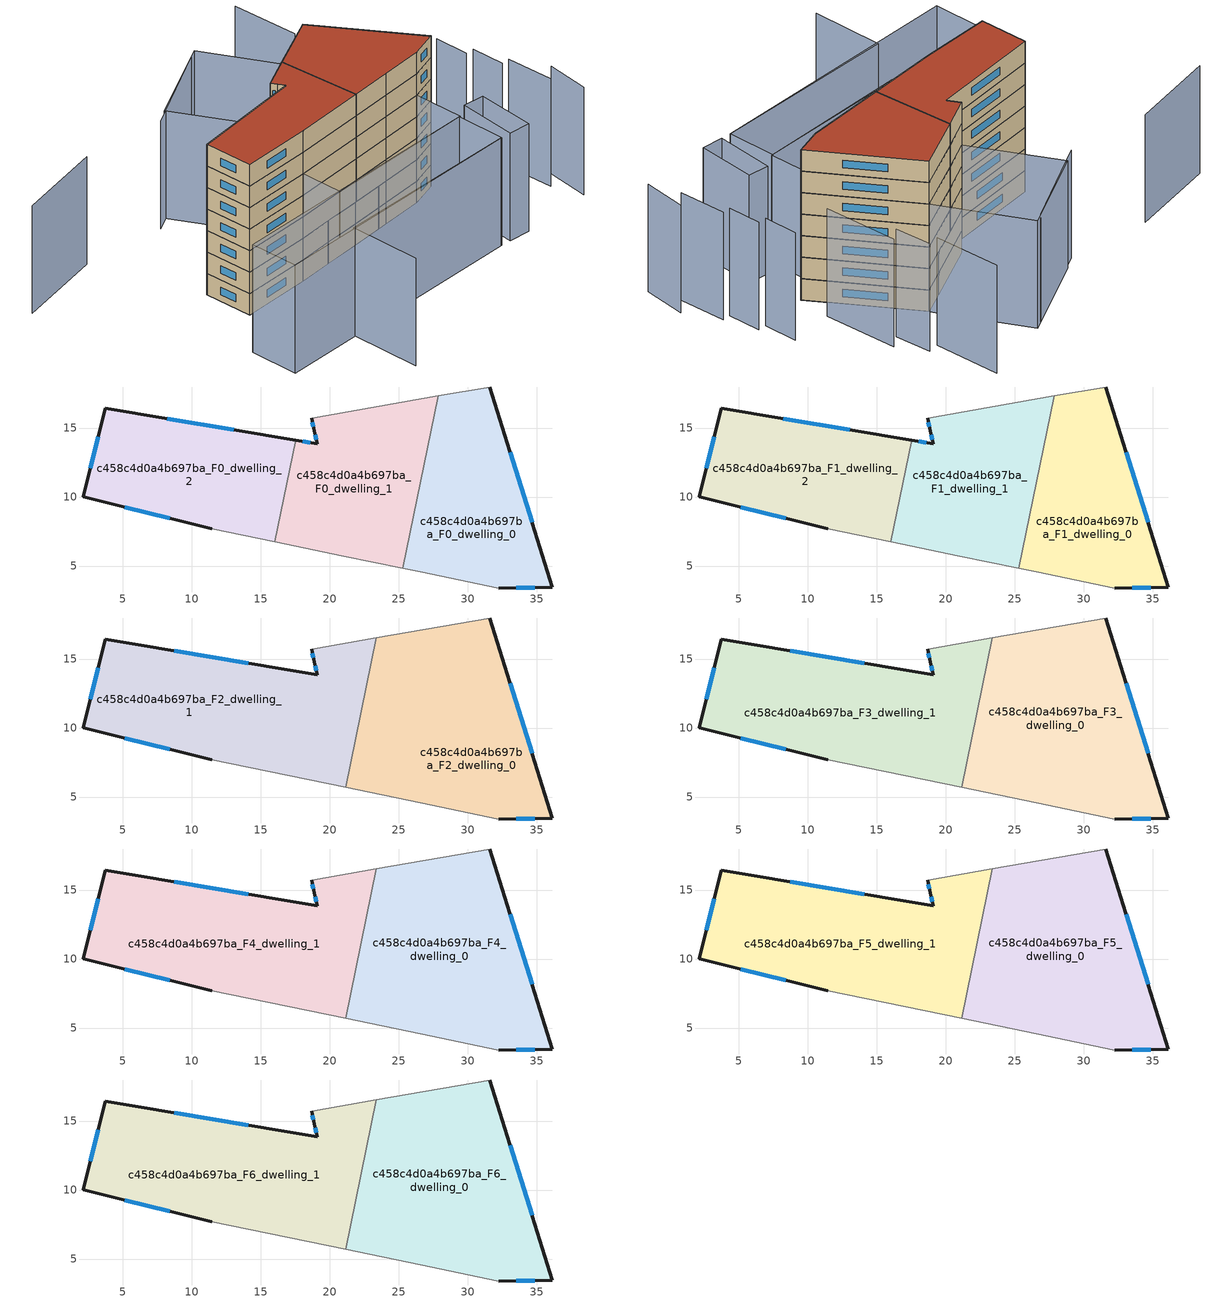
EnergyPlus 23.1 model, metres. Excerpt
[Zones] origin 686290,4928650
c458c4d0a4b697ba_F0_dwelling_0
 floor ground (EU_floor_Construction): 36.13,3.45 31.58,17.97 27.86,17.32 25.29,4.85 26.55,4.59 32.23,3.41 z0
 wall outside (EU_wall_Construction): 31.58,17.97 36.13,3.45 32.23,3.41 z0:3
 wall adiabatic (EU_wall_Construction): 27.86,17.32 31.58,17.97 / 32.23,3.41 26.55,4.59 25.29,4.85 z0:3
 wall to c458c4d0a4b697ba_F0_dwelling_1 (EU_wall_Construction): 25.29,4.85 27.86,17.32 z0:3
 window (EU_Window_Construction): 33.06,13.25 34.65,8.17 / 34.86,3.44 33.49,3.42 z0.98:2.02
c458c4d0a4b697ba_F0_dwelling_1
 floor ground (EU_floor_Construction): 25.29,4.85 27.86,17.32 18.68,15.71 18.88,14.8 19.1,13.86 17.55,14.12 16.03,6.75 21.03,5.72 z0
 wall outside (EU_wall_Construction): 17.55,14.12 19.1,13.86 18.88,14.8 18.68,15.71 z0:3
 wall adiabatic (EU_wall_Construction): 18.68,15.71 27.86,17.32 / 25.29,4.85 21.03,5.72 16.03,6.75 z0:3
 wall to c458c4d0a4b697ba_F0_dwelling_2 (EU_wall_Construction): 16.03,6.75 17.55,14.12 z0:3
 window (EU_Window_Construction): 18.05,14.04 18.59,13.95 / 19.03,14.17 18.95,14.5 / 18.81,15.1 18.74,15.42 z0.98:2.02
c458c4d0a4b697ba_F0_dwelling_2
 floor ground (EU_floor_Construction): 16.03,6.75 17.55,14.12 3.75,16.44 2.13,10.01 11.46,7.7 z0
 wall outside (EU_wall_Construction): 11.46,7.7 2.13,10.01 3.75,16.44 17.55,14.12 z0:3
 wall adiabatic (EU_wall_Construction): 16.03,6.75 11.46,7.7 z0:3
 window (EU_Window_Construction): 8.23,15.69 13.06,14.88 / 8.42,8.45 5.16,9.26 / 2.65,12.1 3.22,14.35 z0.98:2.02
c458c4d0a4b697ba_F1_dwelling_0
 floor to c458c4d0a4b697ba_F0_dwelling_0 (EU_floor_Construction): 36.13,3.45 31.58,17.97 27.86,17.32 25.29,4.85 26.55,4.59 32.23,3.41 z3
 wall outside (EU_wall_Construction): 31.58,17.97 36.13,3.45 32.23,3.41 z3:6
 wall adiabatic (EU_wall_Construction): 27.86,17.32 31.58,17.97 / 32.23,3.41 26.55,4.59 25.29,4.85 z3:6
 wall to c458c4d0a4b697ba_F1_dwelling_1 (EU_wall_Construction): 25.29,4.85 27.86,17.32 z3:6
 window (EU_Window_Construction): 33.06,13.25 34.65,8.17 / 34.86,3.44 33.49,3.42 z3.98:5.02
c458c4d0a4b697ba_F1_dwelling_1
 floor to c458c4d0a4b697ba_F0_dwelling_1 (EU_floor_Construction): 25.29,4.85 27.86,17.32 18.68,15.71 18.88,14.8 19.1,13.86 17.55,14.12 16.03,6.75 21.03,5.72 z3
 wall outside (EU_wall_Construction): 17.55,14.12 19.1,13.86 18.88,14.8 18.68,15.71 z3:6
 wall adiabatic (EU_wall_Construction): 18.68,15.71 27.86,17.32 / 25.29,4.85 21.03,5.72 16.03,6.75 z3:6
 wall to c458c4d0a4b697ba_F1_dwelling_2 (EU_wall_Construction): 16.03,6.75 17.55,14.12 z3:6
 window (EU_Window_Construction): 18.05,14.04 18.59,13.95 / 19.03,14.17 18.95,14.5 / 18.81,15.1 18.74,15.42 z3.98:5.02
c458c4d0a4b697ba_F1_dwelling_2
 floor to c458c4d0a4b697ba_F0_dwelling_2 (EU_floor_Construction): 16.03,6.75 17.55,14.12 3.75,16.44 2.13,10.01 11.46,7.7 z3
 wall outside (EU_wall_Construction): 11.46,7.7 2.13,10.01 3.75,16.44 17.55,14.12 z3:6
 wall adiabatic (EU_wall_Construction): 16.03,6.75 11.46,7.7 z3:6
 window (EU_Window_Construction): 8.23,15.69 13.06,14.88 / 8.42,8.45 5.16,9.26 / 2.65,12.1 3.22,14.35 z3.98:5.02
c458c4d0a4b697ba_F2_dwelling_0
 floor to c458c4d0a4b697ba_F1_dwelling_0 (EU_floor_Construction): 36.13,3.45 31.58,17.97 27.86,17.32 25.29,4.85 26.55,4.59 32.23,3.41 z6
 floor to c458c4d0a4b697ba_F1_dwelling_1 (EU_floor_Construction): 25.29,4.85 27.86,17.32 23.37,16.53 21.14,5.7 z6
 wall outside (EU_wall_Construction): 31.58,17.97 36.13,3.45 32.23,3.41 z6:9
 wall adiabatic (EU_wall_Construction): 23.37,16.53 31.58,17.97 / 32.23,3.41 26.55,4.59 21.14,5.7 z6:9
 wall to c458c4d0a4b697ba_F2_dwelling_1 (EU_wall_Construction): 21.14,5.7 23.37,16.53 z6:9
 window (EU_Window_Construction): 33.06,13.25 34.65,8.17 / 34.86,3.44 33.49,3.42 z6.98:8.02
c458c4d0a4b697ba_F2_dwelling_1
 floor to c458c4d0a4b697ba_F1_dwelling_1 (EU_floor_Construction): 21.14,5.7 23.37,16.53 18.68,15.71 18.88,14.8 19.1,13.86 17.55,14.12 16.03,6.76 21.03,5.72 z6
 floor to c458c4d0a4b697ba_F1_dwelling_2 (EU_floor_Construction): 16.03,6.76 17.55,14.12 3.75,16.44 2.13,10.01 11.46,7.7 z6
 wall outside (EU_wall_Construction): 11.46,7.7 2.13,10.01 3.75,16.44 19.1,13.86 18.88,14.8 18.68,15.71 z6:9
 wall adiabatic (EU_wall_Construction): 18.68,15.71 23.37,16.53 / 21.14,5.7 11.46,7.7 z6:9
 window (EU_Window_Construction): 2.65,12.1 3.22,14.35 / 8.74,15.6 14.11,14.7 / 19.03,14.17 18.95,14.5 / 18.81,15.1 18.74,15.42 / 8.42,8.45 5.16,9.26 z6.98:8.02
c458c4d0a4b697ba_F3_dwelling_0
 floor to c458c4d0a4b697ba_F2_dwelling_0 (EU_floor_Construction): 36.13,3.45 31.58,17.97 23.37,16.53 21.14,5.7 26.55,4.59 32.23,3.41 z9
 wall outside (EU_wall_Construction): 31.58,17.97 36.13,3.45 32.23,3.41 z9:12
 wall adiabatic (EU_wall_Construction): 23.37,16.53 31.58,17.97 / 32.23,3.41 26.55,4.59 21.14,5.7 z9:12
 wall to c458c4d0a4b697ba_F3_dwelling_1 (EU_wall_Construction): 21.14,5.7 23.37,16.53 z9:12
 window (EU_Window_Construction): 33.06,13.25 34.65,8.17 / 34.86,3.44 33.49,3.42 z9.98:11.02
c458c4d0a4b697ba_F3_dwelling_1
 floor to c458c4d0a4b697ba_F2_dwelling_1 (EU_floor_Construction): 21.14,5.7 23.37,16.53 18.68,15.71 18.88,14.8 19.1,13.86 3.75,16.44 2.13,10.01 11.46,7.7 z9
 wall outside (EU_wall_Construction): 11.46,7.7 2.13,10.01 3.75,16.44 19.1,13.86 18.88,14.8 18.68,15.71 z9:12
 wall adiabatic (EU_wall_Construction): 18.68,15.71 23.37,16.53 / 21.14,5.7 11.46,7.7 z9:12
 window (EU_Window_Construction): 2.65,12.1 3.22,14.35 / 8.74,15.6 14.11,14.7 / 19.03,14.17 18.95,14.5 / 18.81,15.1 18.74,15.42 / 8.42,8.45 5.16,9.26 z9.98:11.02
c458c4d0a4b697ba_F4_dwelling_0
 floor to c458c4d0a4b697ba_F3_dwelling_0 (EU_floor_Construction): 36.13,3.45 31.58,17.97 23.37,16.53 21.14,5.7 26.55,4.59 32.23,3.41 z12
 wall outside (EU_wall_Construction): 31.58,17.97 36.13,3.45 32.23,3.41 z12:15
 wall adiabatic (EU_wall_Construction): 23.37,16.53 31.58,17.97 / 32.23,3.41 26.55,4.59 21.14,5.7 z12:15
 wall to c458c4d0a4b697ba_F4_dwelling_1 (EU_wall_Construction): 21.14,5.7 23.37,16.53 z12:15
 window (EU_Window_Construction): 33.06,13.25 34.65,8.17 / 34.86,3.44 33.49,3.42 z12.98:14.02
c458c4d0a4b697ba_F4_dwelling_1
 floor to c458c4d0a4b697ba_F3_dwelling_1 (EU_floor_Construction): 21.14,5.7 23.37,16.53 18.68,15.71 18.88,14.8 19.1,13.86 3.75,16.44 2.13,10.01 11.46,7.7 z12
 wall outside (EU_wall_Construction): 11.46,7.7 2.13,10.01 3.75,16.44 19.1,13.86 18.88,14.8 18.68,15.71 z12:15
 wall adiabatic (EU_wall_Construction): 18.68,15.71 23.37,16.53 / 21.14,5.7 11.46,7.7 z12:15
 window (EU_Window_Construction): 2.65,12.1 3.22,14.35 / 8.74,15.6 14.11,14.7 / 19.03,14.17 18.95,14.5 / 18.81,15.1 18.74,15.42 / 8.42,8.45 5.16,9.26 z12.98:14.02
c458c4d0a4b697ba_F5_dwelling_0
 floor to c458c4d0a4b697ba_F4_dwelling_0 (EU_floor_Construction): 36.13,3.45 31.58,17.97 23.37,16.53 21.14,5.7 26.55,4.59 32.23,3.41 z15
 wall outside (EU_wall_Construction): 31.58,17.97 36.13,3.45 32.23,3.41 z15:18
 wall adiabatic (EU_wall_Construction): 23.37,16.53 31.58,17.97 / 32.23,3.41 26.55,4.59 21.14,5.7 z15:18
 wall to c458c4d0a4b697ba_F5_dwelling_1 (EU_wall_Construction): 21.14,5.7 23.37,16.53 z15:18
 window (EU_Window_Construction): 33.06,13.25 34.65,8.17 / 34.86,3.44 33.49,3.42 z15.98:17.02
c458c4d0a4b697ba_F5_dwelling_1
 floor to c458c4d0a4b697ba_F4_dwelling_1 (EU_floor_Construction): 21.14,5.7 23.37,16.53 18.68,15.71 18.88,14.8 19.1,13.86 3.75,16.44 2.13,10.01 11.46,7.7 z15
 wall outside (EU_wall_Construction): 11.46,7.7 2.13,10.01 3.75,16.44 19.1,13.86 18.88,14.8 18.68,15.71 z15:18
 wall adiabatic (EU_wall_Construction): 18.68,15.71 23.37,16.53 / 21.14,5.7 11.46,7.7 z15:18
 window (EU_Window_Construction): 2.65,12.1 3.22,14.35 / 8.74,15.6 14.11,14.7 / 19.03,14.17 18.95,14.5 / 18.81,15.1 18.74,15.42 / 8.42,8.45 5.16,9.26 z15.98:17.02
c458c4d0a4b697ba_F6_dwelling_0
 floor to c458c4d0a4b697ba_F5_dwelling_0 (EU_floor_Construction): 36.13,3.45 31.58,17.97 23.37,16.53 21.14,5.7 26.55,4.59 32.23,3.41 z18
 wall outside (EU_wall_Construction): 31.58,17.97 36.13,3.45 32.23,3.41 z18:21
 wall adiabatic (EU_wall_Construction): 23.37,16.53 31.58,17.97 / 32.23,3.41 26.55,4.59 21.14,5.7 z18:21
 wall to c458c4d0a4b697ba_F6_dwelling_1 (EU_wall_Construction): 21.14,5.7 23.37,16.53 z18:21
 window (EU_Window_Construction): 33.06,13.25 34.65,8.17 / 34.86,3.44 33.49,3.42 z18.98:20.02
 roof outside (EU_roof_Construction): 31.58,17.97 36.13,3.45 32.23,3.41 26.55,4.59 21.14,5.7 23.37,16.53 z21
c458c4d0a4b697ba_F6_dwelling_1
 floor to c458c4d0a4b697ba_F5_dwelling_1 (EU_floor_Construction): 21.14,5.7 23.37,16.53 18.68,15.71 18.88,14.8 19.1,13.86 3.75,16.44 2.13,10.01 11.46,7.7 z18
 wall outside (EU_wall_Construction): 11.46,7.7 2.13,10.01 3.75,16.44 19.1,13.86 18.88,14.8 18.68,15.71 z18:21
 wall adiabatic (EU_wall_Construction): 18.68,15.71 23.37,16.53 / 21.14,5.7 11.46,7.7 z18:21
 window (EU_Window_Construction): 2.65,12.1 3.22,14.35 / 8.74,15.6 14.11,14.7 / 19.03,14.17 18.95,14.5 / 18.81,15.1 18.74,15.42 / 8.42,8.45 5.16,9.26 z18.98:20.02
 roof outside (EU_roof_Construction): 23.37,16.53 21.14,5.7 11.46,7.7 2.13,10.01 3.75,16.44 19.1,13.86 18.88,14.8 18.68,15.71 z21
shading: 42.6,-13.21 44.8,-7.83 / 1.26,-12.09 3.8,-2.74 / 3.8,-2.74 28.61,-9.47 / 42.41,-9 43.97,-2.71 / 42.84,-2.4 44,1.95 / 42.85,2.26 44.05,6.73 / 37.78,7.77 40.11,17.61 / 38.01,16.92 39.04,21.77 / 37.53,22.01 39.66,30.83 / 27.64,30.55 13.86,27.58 / 3.25,31.88 -8.93,32.85 / 30.01,-9.96 32.87,-2.53 / 32.87,-2.53 35.58,-3.57 / 35.58,-3.57 32.72,-11 / 32.72,-11 30.01,-9.96 / 28.72,-9.5 -6.41,-0.25 / -6.41,-0.25 -4.72,6.17 / -4.72,6.17 30.41,-3.08 / 30.41,-3.08 28.72,-9.5 / 30.56,-3.12 9.99,2.14 / 9.99,2.14 11.66,8.67 / 11.66,8.67 32.23,3.41 / 32.23,3.41 30.56,-3.12 / 16.11,28.21 28.97,30.82 / 28.97,30.82 31.58,17.97 / 31.58,17.97 18.72,15.36 / 18.72,15.36 16.11,28.21 z0:15
[Building]
EU S2 Campaign: North Axis=0; Terrain=City; Solar Distribution=FullExterior
[Site:Location]
Bologna: Latitude=44.5; Longitude=11.25; Time Zone=1; Elevation=37
[SizingPeriod:WeatherFileDays]
AnnualSizingPeriod: Begin Month=1; Begin Day of Month=1; End Month=12; End Day of Month=31; Day of Week for Start Day=Monday; Use Weather File Daylight Saving Period=No; Use Weather File Rain and Snow Indicators=No
[MATERIAL]
EU_InternalMass_Material: Roughness=MediumRough; Thickness=0.1; Conductivity=1; Density=1800; Specific Heat=900; Thermal Absorptance=0.9; Solar Absorptance=0.7; Visible Absorptance=0.7
[MATERIAL:NOMASS] Roughness=MediumRough; Thermal Absorptance=0.9; Solar Absorptance=0.7; Visible Absorptance=0.7
Name | Thermal Resistance
EU_wall_NoMass | 0.905828
EU_roof_NoMass | 0.37593
EU_floor_NoMass | 0.67114
[WINDOWMATERIAL:SIMPLEGLAZINGSYSTEM]
EU_Window_SimpleGlazing: UFactor=4.52486; Solar Heat Gain Coefficient=0.85; Visible Transmittance=0.85
[CONSTRUCTION]
EU_wall_Construction: EU_wall_NoMass
EU_roof_Construction: EU_roof_NoMass
EU_floor_Construction: EU_floor_NoMass
EU_InternalMass_Construction: EU_InternalMass_Material
EU_Window_Construction: EU_Window_SimpleGlazing
[ZONE] Type=1; Multiplier=1; Ceiling Height=autocalculate; Floor Area=autocalculate; Part of Total Floor Area=Yes
Name | Volume
c458c4d0a4b697ba_F0_dwelling_0; c458c4d0a4b697ba_F1_dwelling_0 | 302.35
c458c4d0a4b697ba_F2_dwelling_0 | 453.533
c458c4d0a4b697ba_F3_dwelling_0; c458c4d0a4b697ba_F4_dwelling_0; c458c4d0a4b697ba_F5_dwelling_0; c458c4d0a4b697ba_F6_dwelling_0 | 453.538
c458c4d0a4b697ba_F0_dwelling_1 | 302.359
c458c4d0a4b697ba_F1_dwelling_1 | 302.36
c458c4d0a4b697ba_F2_dwelling_1 | 453.516
c458c4d0a4b697ba_F3_dwelling_1; c458c4d0a4b697ba_F4_dwelling_1; c458c4d0a4b697ba_F5_dwelling_1; c458c4d0a4b697ba_F6_dwelling_1 | 453.518
c458c4d0a4b697ba_F0_dwelling_2; c458c4d0a4b697ba_F1_dwelling_2 | 302.358
[INTERNALMASS] Construction=EU_InternalMass_Construction
Name | Zone or ZoneList | Surface Area
c458c4d0a4b697ba_F0_dwelling_0_EU_InternalMass | c458c4d0a4b697ba_F0_dwelling_0 | 100.783
c458c4d0a4b697ba_F0_dwelling_1_EU_InternalMass | c458c4d0a4b697ba_F0_dwelling_1 | 100.787
c458c4d0a4b697ba_F0_dwelling_2_EU_InternalMass | c458c4d0a4b697ba_F0_dwelling_2 | 100.786
c458c4d0a4b697ba_F1_dwelling_0_EU_InternalMass | c458c4d0a4b697ba_F1_dwelling_0 | 100.783
c458c4d0a4b697ba_F1_dwelling_1_EU_InternalMass | c458c4d0a4b697ba_F1_dwelling_1 | 100.787
c458c4d0a4b697ba_F1_dwelling_2_EU_InternalMass | c458c4d0a4b697ba_F1_dwelling_2 | 100.786
c458c4d0a4b697ba_F2_dwelling_0_EU_InternalMass | c458c4d0a4b697ba_F2_dwelling_0 | 151.179
c458c4d0a4b697ba_F2_dwelling_1_EU_InternalMass | c458c4d0a4b697ba_F2_dwelling_1 | 151.172
c458c4d0a4b697ba_F3_dwelling_0_EU_InternalMass | c458c4d0a4b697ba_F3_dwelling_0 | 151.179
c458c4d0a4b697ba_F3_dwelling_1_EU_InternalMass | c458c4d0a4b697ba_F3_dwelling_1 | 151.172
c458c4d0a4b697ba_F4_dwelling_0_EU_InternalMass | c458c4d0a4b697ba_F4_dwelling_0 | 151.179
c458c4d0a4b697ba_F4_dwelling_1_EU_InternalMass | c458c4d0a4b697ba_F4_dwelling_1 | 151.172
c458c4d0a4b697ba_F5_dwelling_0_EU_InternalMass | c458c4d0a4b697ba_F5_dwelling_0 | 151.179
c458c4d0a4b697ba_F5_dwelling_1_EU_InternalMass | c458c4d0a4b697ba_F5_dwelling_1 | 151.172
c458c4d0a4b697ba_F6_dwelling_0_EU_InternalMass | c458c4d0a4b697ba_F6_dwelling_0 | 151.179
c458c4d0a4b697ba_F6_dwelling_1_EU_InternalMass | c458c4d0a4b697ba_F6_dwelling_1 | 151.172
[OTHEREQUIPMENT] Fuel Type=Electricity; Design Level Calculation Method=Watts/Area; Power per Zone Floor Area=1; Fraction Latent=0; Fraction Radiant=0; Fraction Lost=0; Carbon Dioxide Generation Rate=0; EndUse Subcategory=EU_Step8_InternalGains
Name | Zone or ZoneList or Space or SpaceList | Schedule
EU_Step8_InternalGain_c458c4d0a4b697ba_F0_dwelling_0_f000 | c458c4d0a4b697ba_F0_dwelling_0 | EU_Step8_GainSchedule_c458c4d0a4b697ba_F0_dwelling_0_f000
EU_Step8_InternalGain_c458c4d0a4b697ba_F0_dwelling_1_f000 | c458c4d0a4b697ba_F0_dwelling_1 | EU_Step8_GainSchedule_c458c4d0a4b697ba_F0_dwelling_1_f000
EU_Step8_InternalGain_c458c4d0a4b697ba_F0_dwelling_2_f000 | c458c4d0a4b697ba_F0_dwelling_2 | EU_Step8_GainSchedule_c458c4d0a4b697ba_F0_dwelling_2_f000
EU_Step8_InternalGain_c458c4d0a4b697ba_F1_dwelling_0_f000 | c458c4d0a4b697ba_F1_dwelling_0 | EU_Step8_GainSchedule_c458c4d0a4b697ba_F1_dwelling_0_f000
EU_Step8_InternalGain_c458c4d0a4b697ba_F1_dwelling_1_f000 | c458c4d0a4b697ba_F1_dwelling_1 | EU_Step8_GainSchedule_c458c4d0a4b697ba_F1_dwelling_1_f000
EU_Step8_InternalGain_c458c4d0a4b697ba_F1_dwelling_2_f000 | c458c4d0a4b697ba_F1_dwelling_2 | EU_Step8_GainSchedule_c458c4d0a4b697ba_F1_dwelling_2_f000
EU_Step8_InternalGain_c458c4d0a4b697ba_F2_dwelling_0_f000 | c458c4d0a4b697ba_F2_dwelling_0 | EU_Step8_GainSchedule_c458c4d0a4b697ba_F2_dwelling_0_f000
EU_Step8_InternalGain_c458c4d0a4b697ba_F2_dwelling_1_f000 | c458c4d0a4b697ba_F2_dwelling_1 | EU_Step8_GainSchedule_c458c4d0a4b697ba_F2_dwelling_1_f000
EU_Step8_InternalGain_c458c4d0a4b697ba_F3_dwelling_0_f000 | c458c4d0a4b697ba_F3_dwelling_0 | EU_Step8_GainSchedule_c458c4d0a4b697ba_F3_dwelling_0_f000
EU_Step8_InternalGain_c458c4d0a4b697ba_F3_dwelling_1_f000 | c458c4d0a4b697ba_F3_dwelling_1 | EU_Step8_GainSchedule_c458c4d0a4b697ba_F3_dwelling_1_f000
EU_Step8_InternalGain_c458c4d0a4b697ba_F4_dwelling_0_f000 | c458c4d0a4b697ba_F4_dwelling_0 | EU_Step8_GainSchedule_c458c4d0a4b697ba_F4_dwelling_0_f000
EU_Step8_InternalGain_c458c4d0a4b697ba_F4_dwelling_1_f000 | c458c4d0a4b697ba_F4_dwelling_1 | EU_Step8_GainSchedule_c458c4d0a4b697ba_F4_dwelling_1_f000
EU_Step8_InternalGain_c458c4d0a4b697ba_F5_dwelling_0_f000 | c458c4d0a4b697ba_F5_dwelling_0 | EU_Step8_GainSchedule_c458c4d0a4b697ba_F5_dwelling_0_f000
EU_Step8_InternalGain_c458c4d0a4b697ba_F5_dwelling_1_f000 | c458c4d0a4b697ba_F5_dwelling_1 | EU_Step8_GainSchedule_c458c4d0a4b697ba_F5_dwelling_1_f000
EU_Step8_InternalGain_c458c4d0a4b697ba_F6_dwelling_0_f000 | c458c4d0a4b697ba_F6_dwelling_0 | EU_Step8_GainSchedule_c458c4d0a4b697ba_F6_dwelling_0_f000
EU_Step8_InternalGain_c458c4d0a4b697ba_F6_dwelling_1_f000 | c458c4d0a4b697ba_F6_dwelling_1 | EU_Step8_GainSchedule_c458c4d0a4b697ba_F6_dwelling_1_f000
[ZONEVENTILATION:DESIGNFLOWRATE] Schedule=EU_AlwaysOn; Design Flow Rate Calculation Method=AirChanges/Hour; Air Changes per Hour=0.73129; Ventilation Type=Natural; Fan Pressure Rise=0; Fan Total Efficiency=1; Constant Term Coefficient=1; Temperature Term Coefficient=0; Velocity Term Coefficient=0; Velocity Squared Term Coefficient=0; Minimum Indoor Temperature=-100; Maximum Indoor Temperature=100; Delta Temperature=-100; Minimum Outdoor Temperature=-100; Maximum Outdoor Temperature=100; Maximum Wind Speed=40
Name | Zone or ZoneList or Space or SpaceList
EU_ConstantAir_c458c4d0a4b697ba_F0_dwelling_0 | c458c4d0a4b697ba_F0_dwelling_0
EU_ConstantAir_c458c4d0a4b697ba_F0_dwelling_1 | c458c4d0a4b697ba_F0_dwelling_1
EU_ConstantAir_c458c4d0a4b697ba_F0_dwelling_2 | c458c4d0a4b697ba_F0_dwelling_2
EU_ConstantAir_c458c4d0a4b697ba_F1_dwelling_0 | c458c4d0a4b697ba_F1_dwelling_0
EU_ConstantAir_c458c4d0a4b697ba_F1_dwelling_1 | c458c4d0a4b697ba_F1_dwelling_1
EU_ConstantAir_c458c4d0a4b697ba_F1_dwelling_2 | c458c4d0a4b697ba_F1_dwelling_2
EU_ConstantAir_c458c4d0a4b697ba_F2_dwelling_0 | c458c4d0a4b697ba_F2_dwelling_0
EU_ConstantAir_c458c4d0a4b697ba_F2_dwelling_1 | c458c4d0a4b697ba_F2_dwelling_1
EU_ConstantAir_c458c4d0a4b697ba_F3_dwelling_0 | c458c4d0a4b697ba_F3_dwelling_0
EU_ConstantAir_c458c4d0a4b697ba_F3_dwelling_1 | c458c4d0a4b697ba_F3_dwelling_1
EU_ConstantAir_c458c4d0a4b697ba_F4_dwelling_0 | c458c4d0a4b697ba_F4_dwelling_0
EU_ConstantAir_c458c4d0a4b697ba_F4_dwelling_1 | c458c4d0a4b697ba_F4_dwelling_1
EU_ConstantAir_c458c4d0a4b697ba_F5_dwelling_0 | c458c4d0a4b697ba_F5_dwelling_0
EU_ConstantAir_c458c4d0a4b697ba_F5_dwelling_1 | c458c4d0a4b697ba_F5_dwelling_1
EU_ConstantAir_c458c4d0a4b697ba_F6_dwelling_0 | c458c4d0a4b697ba_F6_dwelling_0
EU_ConstantAir_c458c4d0a4b697ba_F6_dwelling_1 | c458c4d0a4b697ba_F6_dwelling_1
[HVACTEMPLATE:THERMOSTAT] Constant Heating Setpoint=20; Constant Cooling Setpoint=50
EU_HeatOnly_c458c4d0a4b697ba_F0_dwelling_0; EU_HeatOnly_c458c4d0a4b697ba_F0_dwelling_1; EU_HeatOnly_c458c4d0a4b697ba_F0_dwelling_2; EU_HeatOnly_c458c4d0a4b697ba_F1_dwelling_0; EU_HeatOnly_c458c4d0a4b697ba_F1_dwelling_1; EU_HeatOnly_c458c4d0a4b697ba_F1_dwelling_2; EU_HeatOnly_c458c4d0a4b697ba_F2_dwelling_0; EU_HeatOnly_c458c4d0a4b697ba_F2_dwelling_1; EU_HeatOnly_c458c4d0a4b697ba_F3_dwelling_0; EU_HeatOnly_c458c4d0a4b697ba_F3_dwelling_1; EU_HeatOnly_c458c4d0a4b697ba_F4_dwelling_0; EU_HeatOnly_c458c4d0a4b697ba_F4_dwelling_1; EU_HeatOnly_c458c4d0a4b697ba_F5_dwelling_0; EU_HeatOnly_c458c4d0a4b697ba_F5_dwelling_1; EU_HeatOnly_c458c4d0a4b697ba_F6_dwelling_0; EU_HeatOnly_c458c4d0a4b697ba_F6_dwelling_1
[HVACTEMPLATE:ZONE:IDEALLOADSAIRSYSTEM] System Availability Schedule=EU_AlwaysOn; Maximum Heating Supply Air Temperature=50; Minimum Cooling Supply Air Temperature=13; Maximum Heating Supply Air Humidity Ratio=0.0156; Minimum Cooling Supply Air Humidity Ratio=0.0077; Heating Limit=NoLimit; Cooling Limit=NoLimit; Heating Availability Schedule=EU_AlwaysOn; Cooling Availability Schedule=EU_CoolingOff; Dehumidification Control Type=ConstantSensibleHeatRatio; Cooling Sensible Heat Ratio=0.7; Dehumidification Setpoint=60; Humidification Control Type=None; Humidification Setpoint=30; Outdoor Air Method=None; Outdoor Air Flow Rate per Person=0.00944; Outdoor Air Flow Rate per Zone Floor Area=0; Outdoor Air Flow Rate per Zone=0; Demand Controlled Ventilation Type=None; Outdoor Air Economizer Type=NoEconomizer; Heat Recovery Type=None; Sensible Heat Recovery Effectiveness=0.7; Latent Heat Recovery Effectiveness=0.65
Name | Template Thermostat
c458c4d0a4b697ba_F0_dwelling_0 | EU_HeatOnly_c458c4d0a4b697ba_F0_dwelling_0
c458c4d0a4b697ba_F0_dwelling_1 | EU_HeatOnly_c458c4d0a4b697ba_F0_dwelling_1
c458c4d0a4b697ba_F0_dwelling_2 | EU_HeatOnly_c458c4d0a4b697ba_F0_dwelling_2
c458c4d0a4b697ba_F1_dwelling_0 | EU_HeatOnly_c458c4d0a4b697ba_F1_dwelling_0
c458c4d0a4b697ba_F1_dwelling_1 | EU_HeatOnly_c458c4d0a4b697ba_F1_dwelling_1
c458c4d0a4b697ba_F1_dwelling_2 | EU_HeatOnly_c458c4d0a4b697ba_F1_dwelling_2
c458c4d0a4b697ba_F2_dwelling_0 | EU_HeatOnly_c458c4d0a4b697ba_F2_dwelling_0
c458c4d0a4b697ba_F2_dwelling_1 | EU_HeatOnly_c458c4d0a4b697ba_F2_dwelling_1
c458c4d0a4b697ba_F3_dwelling_0 | EU_HeatOnly_c458c4d0a4b697ba_F3_dwelling_0
c458c4d0a4b697ba_F3_dwelling_1 | EU_HeatOnly_c458c4d0a4b697ba_F3_dwelling_1
c458c4d0a4b697ba_F4_dwelling_0 | EU_HeatOnly_c458c4d0a4b697ba_F4_dwelling_0
c458c4d0a4b697ba_F4_dwelling_1 | EU_HeatOnly_c458c4d0a4b697ba_F4_dwelling_1
c458c4d0a4b697ba_F5_dwelling_0 | EU_HeatOnly_c458c4d0a4b697ba_F5_dwelling_0
c458c4d0a4b697ba_F5_dwelling_1 | EU_HeatOnly_c458c4d0a4b697ba_F5_dwelling_1
c458c4d0a4b697ba_F6_dwelling_0 | EU_HeatOnly_c458c4d0a4b697ba_F6_dwelling_0
c458c4d0a4b697ba_F6_dwelling_1 | EU_HeatOnly_c458c4d0a4b697ba_F6_dwelling_1
[SIZING:ZONE] Zone Cooling Design Supply Air Temperature Input Method=SupplyAirTemperature; Zone Cooling Design Supply Air Temperature=13; Zone Heating Design Supply Air Temperature Input Method=SupplyAirTemperature; Zone Heating Design Supply Air Temperature=50; Zone Cooling Design Supply Air Humidity Ratio=0.008; Zone Heating Design Supply Air Humidity Ratio=0.008; Cooling Design Air Flow Method=DesignDay; Cooling Design Air Flow Rate=0; Cooling Minimum Air Flow per Zone Floor Area=0.000762; Cooling Minimum Air Flow=0; Cooling Minimum Air Flow Fraction=0.2; Heating Design Air Flow Method=DesignDay; Heating Design Air Flow Rate=0; Heating Maximum Air Flow per Zone Floor Area=0.002032; Heating Maximum Air Flow=0.141576; Heating Maximum Air Flow Fraction=0.3; Account for Dedicated Outdoor Air System=No; Dedicated Outdoor Air System Control Strategy=NeutralSupplyAir; Dedicated Outdoor Air Low Setpoint Temperature for Design=autosize; Dedicated Outdoor Air High Setpoint Temperature for Design=autosize; Zone Load Sizing Method=Sensible Load Only No Latent Load; Zone Latent Cooling Design Supply Air Humidity Ratio Input Method=HumidityRatioDifference; Zone Cooling Design Supply Air Humidity Ratio Difference=0.005; Zone Latent Heating Design Supply Air Humidity Ratio Input Method=HumidityRatioDifference; Zone Humidification Design Supply Air Humidity Ratio Difference=0.005
c458c4d0a4b697ba_F0_dwelling_0; c458c4d0a4b697ba_F0_dwelling_1; c458c4d0a4b697ba_F0_dwelling_2; c458c4d0a4b697ba_F1_dwelling_0; c458c4d0a4b697ba_F1_dwelling_1; c458c4d0a4b697ba_F1_dwelling_2; c458c4d0a4b697ba_F2_dwelling_0; c458c4d0a4b697ba_F2_dwelling_1; c458c4d0a4b697ba_F3_dwelling_0; c458c4d0a4b697ba_F3_dwelling_1; c458c4d0a4b697ba_F4_dwelling_0; c458c4d0a4b697ba_F4_dwelling_1; c458c4d0a4b697ba_F5_dwelling_0; c458c4d0a4b697ba_F5_dwelling_1; c458c4d0a4b697ba_F6_dwelling_0; c458c4d0a4b697ba_F6_dwelling_1
[SCHEDULE:CONSTANT]
Name | Hourly Value
EU_AlwaysOn | 1
EU_CoolingOff | 0
[SCHEDULE:FILE] Column Number=1; Rows to Skip at Top=0; Number of Hours of Data=8760; Column Separator=Comma; Interpolate to Timestep=No; Minutes per Item=60; Adjust Schedule for Daylight Savings=Yes
Name | File
EU_Step8_GainSchedule_c458c4d0a4b697ba_F0_dwelling_0_f000 | ../../schedules/c458c4d0a4b697ba/c458c4d0a4b697ba_F0_dwelling_0_f000_gain.csv
EU_Step8_GainSchedule_c458c4d0a4b697ba_F0_dwelling_1_f000 | ../../schedules/c458c4d0a4b697ba/c458c4d0a4b697ba_F0_dwelling_1_f000_gain.csv
EU_Step8_GainSchedule_c458c4d0a4b697ba_F0_dwelling_2_f000 | ../../schedules/c458c4d0a4b697ba/c458c4d0a4b697ba_F0_dwelling_2_f000_gain.csv
EU_Step8_GainSchedule_c458c4d0a4b697ba_F1_dwelling_0_f000 | ../../schedules/c458c4d0a4b697ba/c458c4d0a4b697ba_F1_dwelling_0_f000_gain.csv
EU_Step8_GainSchedule_c458c4d0a4b697ba_F1_dwelling_1_f000 | ../../schedules/c458c4d0a4b697ba/c458c4d0a4b697ba_F1_dwelling_1_f000_gain.csv
EU_Step8_GainSchedule_c458c4d0a4b697ba_F1_dwelling_2_f000 | ../../schedules/c458c4d0a4b697ba/c458c4d0a4b697ba_F1_dwelling_2_f000_gain.csv
EU_Step8_GainSchedule_c458c4d0a4b697ba_F2_dwelling_0_f000 | ../../schedules/c458c4d0a4b697ba/c458c4d0a4b697ba_F2_dwelling_0_f000_gain.csv
EU_Step8_GainSchedule_c458c4d0a4b697ba_F2_dwelling_1_f000 | ../../schedules/c458c4d0a4b697ba/c458c4d0a4b697ba_F2_dwelling_1_f000_gain.csv
EU_Step8_GainSchedule_c458c4d0a4b697ba_F3_dwelling_0_f000 | ../../schedules/c458c4d0a4b697ba/c458c4d0a4b697ba_F3_dwelling_0_f000_gain.csv
EU_Step8_GainSchedule_c458c4d0a4b697ba_F3_dwelling_1_f000 | ../../schedules/c458c4d0a4b697ba/c458c4d0a4b697ba_F3_dwelling_1_f000_gain.csv
EU_Step8_GainSchedule_c458c4d0a4b697ba_F4_dwelling_0_f000 | ../../schedules/c458c4d0a4b697ba/c458c4d0a4b697ba_F4_dwelling_0_f000_gain.csv
EU_Step8_GainSchedule_c458c4d0a4b697ba_F4_dwelling_1_f000 | ../../schedules/c458c4d0a4b697ba/c458c4d0a4b697ba_F4_dwelling_1_f000_gain.csv
EU_Step8_GainSchedule_c458c4d0a4b697ba_F5_dwelling_0_f000 | ../../schedules/c458c4d0a4b697ba/c458c4d0a4b697ba_F5_dwelling_0_f000_gain.csv
EU_Step8_GainSchedule_c458c4d0a4b697ba_F5_dwelling_1_f000 | ../../schedules/c458c4d0a4b697ba/c458c4d0a4b697ba_F5_dwelling_1_f000_gain.csv
EU_Step8_GainSchedule_c458c4d0a4b697ba_F6_dwelling_0_f000 | ../../schedules/c458c4d0a4b697ba/c458c4d0a4b697ba_F6_dwelling_0_f000_gain.csv
EU_Step8_GainSchedule_c458c4d0a4b697ba_F6_dwelling_1_f000 | ../../schedules/c458c4d0a4b697ba/c458c4d0a4b697ba_F6_dwelling_1_f000_gain.csv
